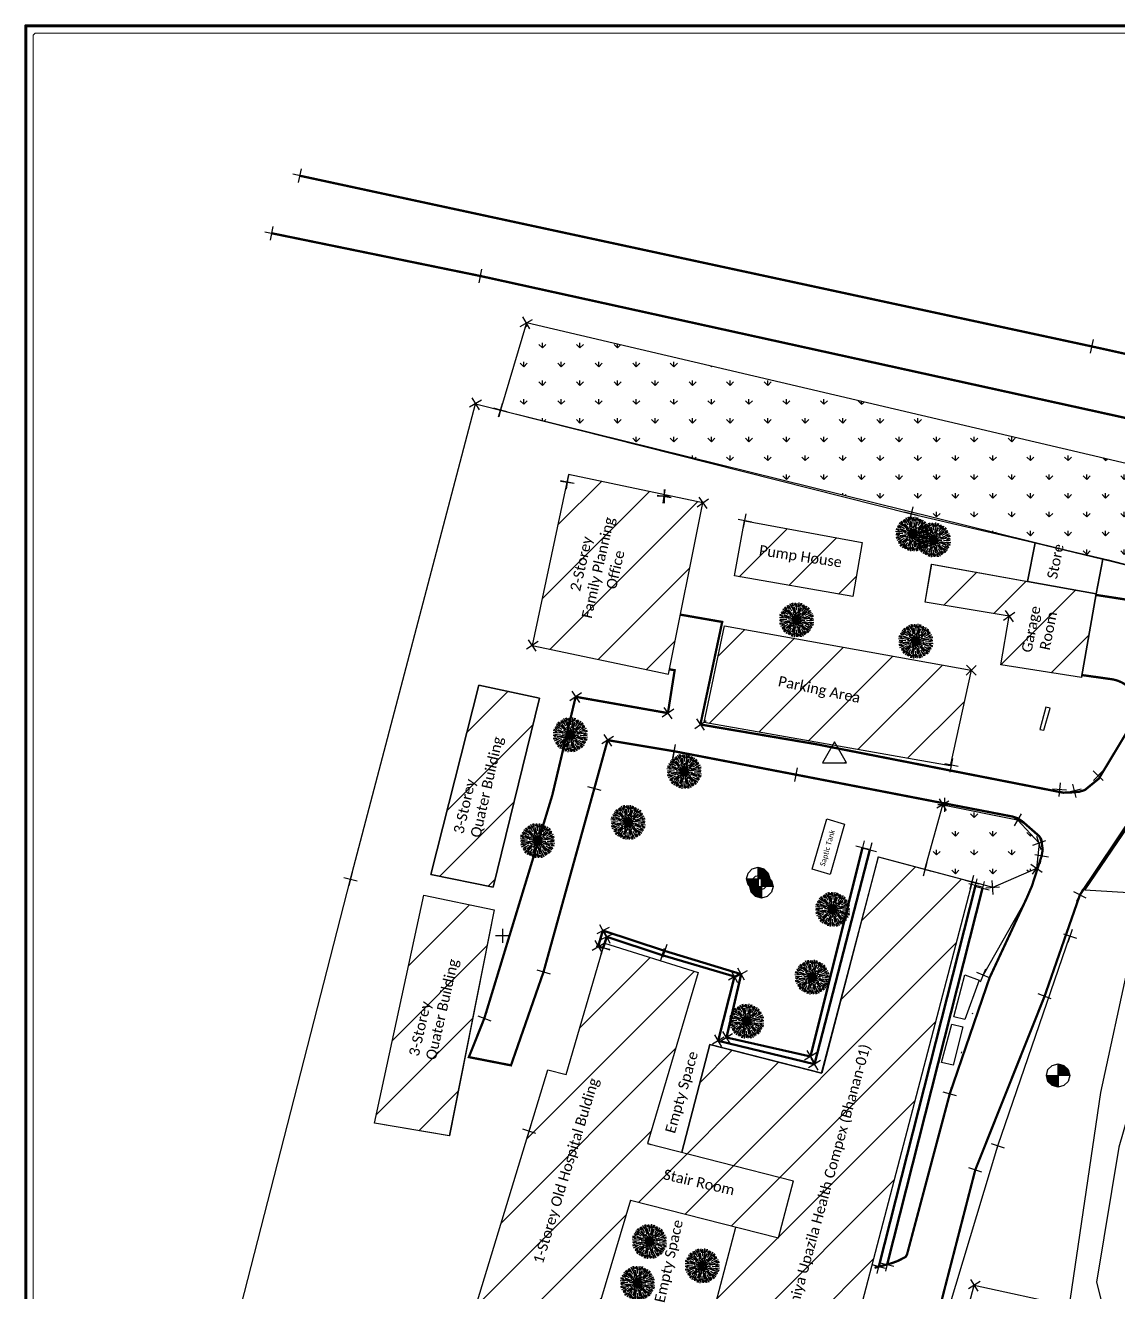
# Model space of a CAD drawing. Header units: metres. Extents: x 347471 to 695982, y 2547992 to 5097170.
# Drawn here: x 347829.1 to 347913.3, y 2548553 to 2548650.6 of the extents above; entities that cross this region are included whole.
import ezdxf

# ---------------------------------------------------------------- set-up
doc = ezdxf.new("R2010")
doc.units = ezdxf.units.M
doc.header["$PDMODE"] = 1
doc.header["$PDSIZE"] = -1
doc.linetypes.add('SFTR_dash-dot-dot', pattern=[21, 12, -3, 0, -3, 0, -3])
doc.linetypes.add('SFTR_thick (heavy)', pattern=[0])
for name, color, linetype in [('Bituminous Road', 16, 'SFTR_dash-dot-dot'), ('Boundary Wall', 30, 'SFTR_thick (heavy)'), ('Building', 1, 'Continuous'), ('Drain1', 5, 'Continuous'), ('Earthen Road1', 3, 'Continuous'), ('Electric Pole', 1, 'Continuous'), ('FENCE', 16, 'Continuous'), ('FPO', 16, 'Continuous'), ('FPO_BLDG', 16, 'Continuous'), ('GARAGE1', 7, 'Continuous'), ('GARDE5', 7, 'Continuous'), ('GARDE6', 7, 'Continuous'), ('GARDE7', 7, 'Continuous'), ('GARDE8', 7, 'Continuous'), ('GARDE9', 7, 'Continuous'), ('GARDEN3', 96, 'Continuous'), ('GARDEN4', 96, 'Continuous'), ('Gate', 1, 'Continuous'), ('GRAGE', 16, 'Continuous'), ('KITCHEN', 16, 'Continuous'), ('NAME_PLATE', 7, 'Continuous'), ('PARKING', 176, 'Continuous'), ('PHOUSE', 176, 'Continuous'), ('POND', 176, 'Continuous'), ('pucca building', 140, 'Continuous'), ('QBLDG', 7, 'Continuous'), ('QBLDG2', 7, 'Continuous'), ('Semi Pacca', 7, 'Continuous'), ('Station Point', 1, 'Continuous'), ('Temporary BM', 30, 'Continuous'), ('Toe-Bottom line', 30, 'Continuous'), ('Tree', 96, 'Continuous'), ('V-NODE-TREE', 62, 'Continuous')]:
    doc.layers.add(name, color=color, linetype=linetype)
doc.layers.add('Frame', color=7, linetype='Continuous', lineweight=30, true_color=0xff6d34)
for name, color, linetype, lineweight in [('Paved Road', 201, 'Continuous', 18), ('Property Line', 1, 'Continuous', 30), ('Proposed Land', 5, 'Continuous', 25)]:
    doc.layers.add(name, color=color, linetype=linetype, lineweight=lineweight)

# ---------------------------------------------------------------- blocks, each defined once
blk = doc.blocks.new('Cross')
at = {"color": 0, "linetype": 'Continuous', "flags": 128}
for points in [[(0.54, 0), (-0.533, 0)], [(0, 0.534), (0, -0.534)]]:
    blk.add_lwpolyline(points, dxfattribs=at)
blk = doc.blocks.new('Triangle_Large')
at = {"color": 0, "linetype": 'Continuous', "flags": 128}
blk.add_lwpolyline([(0, 1.08), (-0.92907, -0.54), (0.92907, -0.54)], close=True, dxfattribs=at)
blk = doc.blocks.new('Tree 6')
at = {"color": 0, "linetype": 'ByBlock', "lineweight": -2}
for p, q in [((-0.0619, 0.0703), (-0.0826, 0.0926)), ((-0.0581, 0.0804), (-0.0714, 0.1013)), ((-0.0535, 0.0869), (-0.066, 0.1055)), ((-0.0434, 0.0904), (-0.0528, 0.104)), ((-0.0341, 0.087), (-0.0476, 0.1123)), ((-0.0211, 0.0671), (-0.0367, 0.1137)), ((-0.0185, 0.0919), (-0.0252, 0.1215)), ((-0.007, 0.051), (-0.0164, 0.1089)), ((-0.0101, 0.0987), (-0.0112, 0.1234)), ((-0.0029, 0.1021), (-0.0044, 0.1244)), ((-0.0015, 0.05), (-0.0029, 0.0962)), ((0.0023, 0.0439), (0.0049, 0.0943)), ((0.0076, 0.1), (0.0063, 0.1165)), ((0.014, 0.0924), (0.0149, 0.121)), ((0.0153, 0.0686), (0.0251, 0.1168)), ((0.0194, 0.0477), (0.0402, 0.1025)), ((0.0299, 0.0888), (0.0389, 0.1178)), ((0.0405, 0.0905), (0.052, 0.1125)), ((0.0485, 0.0898), (0.0584, 0.1099)), ((0.0566, 0.0828), (0.0637, 0.0977)), ((0.0583, 0.073), (0.0734, 0.0974)), ((-0.0924, 0.014), (-0.121, 0.0149)), ((-0.0888, 0.0299), (-0.1178, 0.0389)), ((-0.0686, 0.0153), (-0.1168, 0.0251)), ((-0.1, 0.0076), (-0.1165, 0.0063)), ((-0.0905, 0.0405), (-0.1125, 0.052)), ((-0.0898, 0.0485), (-0.1099, 0.0584)), ((-0.0477, 0.0194), (-0.1025, 0.0402)), ((-0.0828, 0.0566), (-0.0977, 0.0637)), ((-0.073, 0.0583), (-0.0974, 0.0734)), ((-0.0439, 0.0023), (-0.0943, 0.0049)), ((-0.0518, 0.0476), (-0.0886, 0.0801)), ((-0.0441, 0.0237), (-0.0848, 0.0456)), ((-0.0369, 0.0239), (-0.0792, 0.0513)), ((-0.0316, 0.0407), (-0.0686, 0.0861)), ((-0.0193, 0.0055), (-0.0566, 0.0154)), ((-0.0263, 0.0426), (-0.0506, 0.0819)), ((-0.02, 0.0391), (-0.0429, 0.0841)), ((0, 0), (-0.0423, -0.0013)), ((-0.014, 0.0144), (-0.0413, 0.0417)), ((0, 0), (-0.0372, 0.02)), ((0, 0), (-0.036, -0.0222)), ((0, 0), (-0.0338, 0.0017)), ((0, 0), (-0.0302, -0.0154)), ((0, 0), (-0.0284, 0.0184)), ((0, 0), (-0.0222, 0.036)), ((0, 0), (-0.02, -0.0372)), ((0, 0), (-0.0184, -0.0284)), ((0, 0), (-0.0154, 0.0302)), ((-0.0049, 0.0195), (-0.0149, 0.0567)), ((0, 0), (-0.0017, -0.0338)), ((0, 0), (-0.0013, 0.0423)), ((0, 0), (0.02, 0.0372)), ((0, 0), (0.0017, 0.0338)), ((0, 0), (0.0184, 0.0284)), ((0, 0), (0.036, 0.0222)), ((0, 0), (0.0302, 0.0154)), ((0, 0), (0.0423, 0.0013)), ((0, 0), (0.0154, -0.0302)), ((0, 0), (0.0013, -0.0423)), ((0, 0), (0.0338, -0.0017)), ((0, 0), (0.0372, -0.02)), ((0, 0), (0.0284, -0.0184)), ((0, 0), (0.0222, -0.036)), ((0.0055, 0.0193), (0.0154, 0.0566)), ((0.0144, 0.014), (0.0417, 0.0413)), ((0.0195, 0.0049), (0.0567, 0.0149)), ((0.0237, 0.0441), (0.0456, 0.0848)), ((0.0239, 0.0369), (0.0513, 0.0792)), ((0.0391, 0.02), (0.0841, 0.0429)), ((0.0407, 0.0316), (0.0861, 0.0686)), ((0.0426, 0.0263), (0.0819, 0.0506)), ((0.0476, 0.0518), (0.0801, 0.0886)), ((0.05, 0.0015), (0.0962, 0.0029)), ((0.051, 0.007), (0.1089, 0.0164)), ((0.0671, 0.0211), (0.1137, 0.0367)), ((0.0703, 0.0619), (0.0926, 0.0826)), ((0.0804, 0.0581), (0.1013, 0.0714)), ((0.0869, 0.0535), (0.1055, 0.066)), ((0.087, 0.0341), (0.1123, 0.0476)), ((0.0904, 0.0434), (0.104, 0.0528)), ((0.0919, 0.0185), (0.1215, 0.0252)), ((0.0987, 0.0101), (0.1234, 0.0112)), ((0.1021, 0.0029), (0.1244, 0.0044)), ((-0.1021, -0.0029), (-0.1244, -0.0044)), ((-0.0987, -0.0101), (-0.1234, -0.0112)), ((-0.0919, -0.0185), (-0.1215, -0.0252)), ((-0.0671, -0.0211), (-0.1137, -0.0367)), ((-0.087, -0.0341), (-0.1123, -0.0476)), ((-0.051, -0.007), (-0.1089, -0.0164)), ((-0.0869, -0.0535), (-0.1055, -0.066)), ((-0.0904, -0.0434), (-0.104, -0.0528)), ((-0.0804, -0.0581), (-0.1013, -0.0714)), ((-0.05, -0.0015), (-0.0962, -0.0029)), ((-0.0703, -0.0619), (-0.0926, -0.0826)), ((-0.0407, -0.0316), (-0.0861, -0.0686)), ((-0.0391, -0.02), (-0.0841, -0.0429)), ((-0.0426, -0.0263), (-0.0819, -0.0506)), ((-0.0476, -0.0518), (-0.0801, -0.0886)), ((-0.0583, -0.073), (-0.0734, -0.0974)), ((-0.0566, -0.0828), (-0.0637, -0.0977)), ((-0.0485, -0.0898), (-0.0584, -0.1099)), ((-0.0195, -0.0049), (-0.0567, -0.0149)), ((-0.0239, -0.0369), (-0.0513, -0.0792)), ((-0.0237, -0.0441), (-0.0456, -0.0848)), ((-0.0144, -0.014), (-0.0417, -0.0413)), ((-0.0194, -0.0477), (-0.0402, -0.1025)), ((-0.0299, -0.0888), (-0.0389, -0.1178)), ((-0.0153, -0.0686), (-0.0251, -0.1168)), ((-0.0055, -0.0193), (-0.0154, -0.0566)), ((-0.0023, -0.0439), (-0.0049, -0.0943)), ((0.0015, -0.05), (0.0029, -0.0962)), ((0.0049, -0.0195), (0.0149, -0.0567)), ((0.007, -0.051), (0.0164, -0.1089)), ((0.014, -0.0144), (0.0413, -0.0417)), ((0.0193, -0.0055), (0.0566, -0.0154)), ((0.02, -0.0391), (0.0429, -0.0841)), ((0.0211, -0.0671), (0.0367, -0.1137)), ((0.0263, -0.0426), (0.0506, -0.0819)), ((0.0316, -0.0407), (0.0686, -0.0861)), ((0.0341, -0.087), (0.0476, -0.1123)), ((0.0369, -0.0239), (0.0792, -0.0513)), ((0.0439, -0.0023), (0.0943, -0.0049)), ((0.0441, -0.0237), (0.0848, -0.0456)), ((0.0477, -0.0194), (0.1025, -0.0402)), ((0.0518, -0.0476), (0.0886, -0.0801)), ((0.0535, -0.0869), (0.066, -0.1055)), ((0.0581, -0.0804), (0.0714, -0.1013)), ((0.0619, -0.0703), (0.0826, -0.0926)), ((0.0686, -0.0153), (0.1168, -0.0251)), ((0.073, -0.0583), (0.0974, -0.0734)), ((0.0828, -0.0566), (0.0977, -0.0637)), ((0.0888, -0.0299), (0.1178, -0.0389)), ((0.0898, -0.0485), (0.1099, -0.0584)), ((0.0905, -0.0405), (0.1125, -0.052)), ((0.0924, -0.014), (0.121, -0.0149)), ((0.1, -0.0076), (0.1165, -0.0063)), ((-0.0405, -0.0905), (-0.052, -0.1125)), ((-0.014, -0.0924), (-0.0149, -0.121)), ((-0.0076, -0.1), (-0.0063, -0.1165)), ((0.0029, -0.1021), (0.0044, -0.1244)), ((0.0101, -0.0987), (0.0112, -0.1234)), ((0.0185, -0.0919), (0.0252, -0.1215)), ((0.0434, -0.0904), (0.0528, -0.104))]:
    blk.add_line(p, q, dxfattribs=at)
blk = doc.blocks.new('Benchmark')
at = {"linetype": 'Continuous'}
for points in [[(0, 0), (0, 1.8), (0.9, 1.55), (1.55, 0.9), (1.8, 0)], [(0, 0), (0, -1.8), (-0.9, -1.55), (-1.55, -0.9), (-1.8, 0)]]:
    blk.add_hatch(color=0, dxfattribs=at).paths.add_polyline_path(points)
at = {"color": 0, "linetype": 'Continuous', "flags": 128}
for points in [[(-1.8, 0), (-1.55, 0.9), (-0.9, 1.55), (0, 1.8), (0.9, 1.55), (1.55, 0.9), (1.8, 0), (1.55, -0.9), (0.9, -1.55), (0, -1.8), (-0.9, -1.55), (-1.55, -0.9)], [(0, 0), (0, -1.8), (-0.9, -1.55), (-1.55, -0.9), (-1.8, 0)], [(0, 0), (0, 1.8), (0.9, 1.55), (1.55, 0.9), (1.8, 0)]]:
    blk.add_lwpolyline(points, close=True, dxfattribs=at)

msp = doc.modelspace()

# ---------------------------------------------------------------- hatches: boundary and pattern name
at = {"layer": 'Gate', "true_color": 0x7aafdf}
h = msp.add_hatch(dxfattribs=at)
h.set_pattern_fill('ANSI31', color=143)
h.paths.add_polyline_path([(347881.282, 2548613.785), (347881.282, 2548613.785), (347878.885, 2548614.294), (347878.308, 2548614.294), (347878.308, 2548614.416), (347870.976, 2548615.973), (347870.849, 2548615.381), (347870.815, 2548615.386), (347868.146, 2548602.81), (347878.63, 2548600.594)])
h.paths.add_polyline_path([(347866.83, 2548589.54), (347868.977, 2548598.956), (347872.747, 2548598.096), (347870.599, 2548588.68)], flags=9)
h = msp.add_hatch(dxfattribs=at)
h.set_pattern_fill('ANSI31', color=143)
h.paths.add_polyline_path([(347893.563, 2548610.732), (347884.497, 2548612.413), (347883.709, 2548608.165), (347892.829, 2548606.568)])
h.paths.add_polyline_path([(347868.92, 2548613.27), (347876.738, 2548612.099), (347876.521, 2548610.649), (347868.703, 2548611.82)], flags=24)
h = msp.add_hatch(dxfattribs=at)
h.set_pattern_fill('ANSI31', color=143)
h.paths.add_polyline_path([(347911.574, 2548606.788), (347910.487, 2548600.53), (347911.559, 2548600.382), (347911.997, 2548600.346), (347912.671, 2548600.225), (347914.04, 2548599.636, -0.347352), (347914.474, 2548597.018), (347911.79, 2548592.562), (347910.714, 2548591.683), (347910.29, 2548591.552), (347909.849, 2548591.507), (347909.06, 2548591.473), (347891.716, 2548594.874), (347892.353, 2548593.763), (347890.495, 2548593.763), (347891.424, 2548595.383), (347891.716, 2548594.874), (347909.06, 2548591.473), (347909.849, 2548591.507), (347910.29, 2548591.552), (347910.714, 2548591.683), (347911.79, 2548592.562), (347914.474, 2548597.018, 0.347352), (347914.04, 2548599.636), (347912.671, 2548600.225), (347911.997, 2548600.346), (347911.559, 2548600.382), (347910.487, 2548600.53), (347910.455, 2548600.343), (347904.233, 2548601.322), (347904.878, 2548605.063), (347898.412, 2548606.146), (347898.908, 2548609.069), (347898.911, 2548609.071)])
h.paths.add_polyline_path([(347901.989, 2548584.379), (347902.766, 2548588.247), (347905.269, 2548587.744), (347904.491, 2548583.876)], flags=9)
h = msp.add_hatch(dxfattribs=at)
h.set_pattern_fill('ANSI31', color=143)
h.paths.add_polyline_path([(347901.959, 2548600.902), (347882.95, 2548604.313), (347881.39, 2548596.871), (347891.283, 2548595.136), (347891.424, 2548595.383), (347891.597, 2548595.081), (347900.333, 2548593.55)])
h.paths.add_polyline_path([(347870.61, 2548604.169), (347878.458, 2548602.52), (347878.156, 2548601.085), (347870.308, 2548602.734)], flags=24)
h = msp.add_hatch(dxfattribs=at)
h.set_pattern_fill('ANSI31', color=143)
h.paths.add_polyline_path([(347868.713, 2548598.748), (347864.029, 2548599.741), (347860.329, 2548585.18), (347865.136, 2548584.204)])
h.paths.add_polyline_path([(347861.816, 2548588.277), (347863.922, 2548597.507), (347866.651, 2548596.884), (347864.546, 2548587.655)], flags=24)
h = msp.add_hatch(dxfattribs=at)
h.set_pattern_fill('ANSI31', color=143)
h.paths.add_polyline_path([(347894.797, 2548586.529), (347902.021, 2548584.598), (347893.61, 2548552.475), (347894.026, 2548552.198), (347894.222, 2548552.492), (347894.129, 2548552.129), (347893.61, 2548552.475), (347889.391, 2548536.359), (347889.387, 2548536.36), (347889.345, 2548536.202), (347882.686, 2548537.689), (347882.216, 2548537.799), (347882.14, 2548537.492), (347881.907, 2548537.878), (347883.254, 2548543.158), (347879.967, 2548544.014), (347880.986, 2548547.356), (347880.496, 2548548.246), (347873.178, 2548550.115), (347872.771, 2548550.219), (347868.603, 2548536.211), (347879.373, 2548533.225), (347878.233, 2548528.902), (347848.251, 2548537.513), (347851.8, 2548549.601), (347862.19, 2548546.655), (347862.358, 2548547.204), (347869.342, 2548570.14), (347870.754, 2548569.785), (347873.72, 2548579.884), (347880.928, 2548577.636), (347877.008, 2548564.46), (347879.656, 2548563.783), (347881.811, 2548572.09), (347890.431, 2548569.88), (347894.806, 2548586.527), (347894.799, 2548586.537)])
h.paths.add_polyline_path([(347875.712, 2548560.105), (347883.817, 2548558.033), (347881.771, 2548550.217), (347873.407, 2548552.356)], flags=16)
h.paths.add_polyline_path([(347881.264, 2548548.282), (347880.169, 2548544.099), (347883.476, 2548543.29), (347883.48, 2548543.307), (347883.482, 2548543.308), (347883.477, 2548543.29), (347880.169, 2548544.099), (347881.206, 2548548.06), (347881.05, 2548548.337)], flags=16)
h.paths.add_polyline_path([(347864.278, 2548543.22), (347869.719, 2548561.096), (347871.122, 2548560.669), (347865.681, 2548542.793)], flags=24)
h.paths.add_polyline_path([(347874.554, 2548551.641), (347878.914, 2548550.63), (347878.643, 2548549.461), (347874.283, 2548550.473)], flags=24)
h.paths.add_polyline_path([(347878.218, 2548562.74), (347885.065, 2548561.151), (347884.794, 2548559.982), (347877.947, 2548561.571)], flags=24)
h.paths.add_polyline_path([(347877.297, 2548552.178), (347879.123, 2548560.182), (347880.553, 2548559.856), (347878.727, 2548551.852)], flags=8)
h.paths.add_polyline_path([(347854.051, 2548521.726), (347857.439, 2548533.456), (347862.838, 2548531.897), (347859.449, 2548520.167)], flags=25)
h.paths.add_polyline_path([(347885.271, 2548543.477), (347895.275, 2548579.583), (347896.836, 2548579.151), (347886.832, 2548543.044)], flags=24)
h = msp.add_hatch(dxfattribs=at)
h.set_pattern_fill('ANSI31', color=143)
h.paths.add_polyline_path([(347865.209, 2548582.444), (347859.791, 2548583.577), (347855.987, 2548566.037), (347855.986, 2548566.034), (347861.755, 2548565.044)])
h.paths.add_polyline_path([(347858.378, 2548571.154), (347860.484, 2548580.384), (347863.213, 2548579.761), (347861.108, 2548570.531)], flags=24)
at = {"layer": 'Paved Road', "lineweight": 25, "true_color": 0x136734}
h = msp.add_hatch(dxfattribs=at)
h.set_pattern_fill('GRASS', color=116, scale=0.0805)
h.paths.add_polyline_path([(347867.691, 2548627.653), (347865.695, 2548620.938), (347866.219, 2548620.809), (347909.729, 2548610.05), (347912.5, 2548609.4), (347916.04, 2548608.489), (347916.04, 2548608.489), (347917.704, 2548615.914), (347917.695, 2548615.914), (347917.705, 2548615.92)])
h = msp.add_hatch(dxfattribs=at)
h.set_pattern_fill('GRASS', color=116, scale=0.0805)
h.paths.add_polyline_path([(347905.532, 2548589.377), (347899.759, 2548590.551), (347898.384, 2548585.57), (347902.021, 2548584.598), (347903.612, 2548584.177), (347906.987, 2548585.637), (347907.183, 2548587.588)])

# ---------------------------------------------------------------- linework, layer by layer
for points in [[(348066.686, 2548650.558), (348066.686, 2548483.223), (347829.095, 2548483.223), (347829.095, 2548650.558)], [(348066.655, 2548650.527), (348066.655, 2548483.254), (347829.126, 2548483.254), (347829.126, 2548650.527)]]:
    msp.add_lwpolyline(points, close=True)
for points in [[(347884.522, 2548612.409), (347893.563, 2548610.732), (347892.829, 2548606.568), (347883.709, 2548608.165), (347884.497, 2548612.413)], [(347890.831, 2548589.458), (347892.184, 2548589.057), (347891.095, 2548585.183), (347889.709, 2548585.584), (347890.831, 2548589.458)], [(347887.139, 2548570.725), (347887.139, 2548570.724)], [(347887.14, 2548570.725), (347887.14, 2548570.724)], [(347877.085, 2548564.44), (347877.083, 2548564.437)], [(347877.264, 2548564.395), (347877.097, 2548564.433), (347877.098, 2548564.437)], [(347879.672, 2548563.834), (347879.67, 2548563.834)], [(347875.815, 2548560.081), (347875.815, 2548560.081)]]:
    msp.add_lwpolyline(points)
at = {"color": 16}
msp.add_lwpolyline([(347910.455, 2548600.343), (347911.574, 2548606.788)], dxfattribs=at)
at = {"layer": 'Bituminous Road', "flags": 128}
msp.add_lwpolyline([(347863.257, 2548571.115), (347866.504, 2548570.481), (347869.012, 2548577.675), (347872.918, 2548591.806), (347873.947, 2548595.517), (347879.059, 2548594.668), (347888.453, 2548592.862), (347905.182, 2548589.626), (347905.891, 2548589.266), (347907.175, 2548588.145), (347907.415, 2548587.423), (347907.376, 2548586.6), (347906.631, 2548584.285), (347906.23, 2548583.359), (347902.872, 2548577.419), (347900.304, 2548568.285), (347897.01, 2548555.915), (347896.9, 2548555.727), (347896.7, 2548555.644), (347896.568, 2548555.571), (347896.309, 2548555.425), (347895.84, 2548555.249), (347894.507, 2548554.89)], dxfattribs=at)
at = {"layer": 'Bituminous Road'}
msp.add_point((347894.507, 2548554.89), dxfattribs=at)
at = {"layer": 'Boundary Wall', "color": 30, "lineweight": 30, "true_color": 0xf26722, "flags": 128}
msp.add_lwpolyline([(347898.672, 2548546.566), (347903.998, 2548564.287), (347909.562, 2548580.438)], dxfattribs=at)
at = {"layer": 'Building', "linetype": 'ByBlock', "flags": 128}
for points in [[(347879.656, 2548563.783), (347881.811, 2548572.09), (347890.431, 2548569.88), (347894.806, 2548586.527), (347902.021, 2548584.598), (347889.387, 2548536.36)], [(347877.094, 2548564.434), (347877.272, 2548564.393)], [(347883.948, 2548558.149), (347883.949, 2548558.15)]]:
    msp.add_lwpolyline(points, dxfattribs=at)
at = {"layer": 'Building', "flags": 128}
msp.add_lwpolyline([(347875.699, 2548560.109), (347875.699, 2548560.109)], dxfattribs=at)
at = {"layer": 'Building'}
for p in [(347890.431, 2548569.88), (347887.952, 2548561.894)]:
    msp.add_point(p, dxfattribs=at)
at = {"layer": 'Electric Pole'}
for p in [(347885.543, 2548584.838), (347885.792, 2548584.26), (347908.644, 2548569.699)]:
    msp.add_point(p, dxfattribs=at)
at = {"layer": 'FENCE', "flags": 128}
msp.add_lwpolyline([(347907.911, 2548544.696), (347900.331, 2548546.518), (347902.191, 2548553.542), (347909.512, 2548551.975)], close=True, dxfattribs=at)
at = {"layer": 'FPO'}
msp.add_point((347878.308, 2548614.294), dxfattribs=at)
at = {"layer": 'Frame', "color": 7, "linetype": 'Continuous', "lineweight": 60}
msp.add_lwpolyline([(348066.655, 2548650.527), (348066.655, 2548483.254), (347829.126, 2548483.254), (347829.126, 2548650.527)], close=True, dxfattribs=at)
at = {"layer": 'Frame', "color": 7, "lineweight": 15}
msp.add_lwpolyline([(348028.692, 2548484.097, -0.414214), (348028.411, 2548483.816), (347829.97, 2548483.816, -0.414214), (347829.689, 2548484.097), (347829.689, 2548649.684, -0.414214), (347829.97, 2548649.965), (348028.411, 2548649.965, -0.414214), (348028.692, 2548649.684), (348028.692, 2548484.097)], format="xyb", dxfattribs=at)
at = {"layer": 'GARAGE1', "color": 16, "flags": 128}
msp.add_lwpolyline([(347910.455, 2548600.343), (347904.233, 2548601.322)], dxfattribs=at)
at = {"layer": 'GARAGE1'}
msp.add_point((347904.11, 2548601.311), dxfattribs=at)
at = {"layer": 'GARDE5'}
msp.add_point((347904.627, 2548580.784), dxfattribs=at)
at = {"layer": 'GARDE6'}
for p in [(347904.343, 2548580.382), (347901.546, 2548577.905), (347902.81, 2548577.492)]:
    msp.add_point(p, dxfattribs=at)
at = {"layer": 'GARDE7', "flags": 128}
msp.add_lwpolyline([(347901.468, 2548577.457), (347902.571, 2548577.041), (347901.475, 2548574.01), (347900.627, 2548574.208)], close=True, dxfattribs=at)
at = {"layer": 'GARDE8', "flags": 128}
msp.add_lwpolyline([(347900.467, 2548573.646), (347901.319, 2548573.456), (347900.57, 2548570.498), (347899.664, 2548570.693)], close=True, dxfattribs=at)
at = {"layer": 'GARDE9', "flags": 128}
msp.add_lwpolyline([(347917.389, 2548590.886), (347922.369, 2548597.927), (347922.835, 2548598.262), (347923.278, 2548598.626), (347924.246, 2548599.648), (347923.47, 2548599.818), (347922.766, 2548599.9), (347922.213, 2548599.689), (347921.821, 2548599.522), (347921.19, 2548599.206), (347920.237, 2548597.978), (347910.712, 2548584), (347914.922, 2548583.725), (347914.982, 2548584.97), (347915.358, 2548586.372), (347916.051, 2548588.225)], close=True, dxfattribs=at)
at = {"layer": 'GARDE9'}
msp.add_point((347910.712, 2548584), dxfattribs=at)
at = {"layer": 'GRAGE', "color": 16, "flags": 128}
msp.add_lwpolyline([(347904.233, 2548601.322), (347904.881, 2548605.063), (347898.412, 2548606.146), (347898.908, 2548609.069), (347911.575, 2548606.792)], dxfattribs=at)
at = {"layer": 'NAME_PLATE', "flags": 128}
msp.add_lwpolyline([(347908.028, 2548597.988), (347907.701, 2548598.052), (347907.239, 2548596.351), (347907.553, 2548596.295)], close=True, dxfattribs=at)
at = {"layer": 'NAME_PLATE'}
msp.add_point((347907.239, 2548596.351), dxfattribs=at)
at = {"layer": 'PARKING', "color": 176, "flags": 128}
msp.add_lwpolyline([(347900.337, 2548593.549), (347881.389, 2548596.868), (347882.95, 2548604.313), (347901.962, 2548600.905)], dxfattribs=at)
at = {"layer": 'Paved Road', "color": 1, "linetype": 'Continuous', "ltscale": 20, "const_width": 0.178}
for points in [[(347850.224, 2548638.982), (347911.235, 2548625.838), (347928.842, 2548621.94), (347934.738, 2548630.192), (347936.281, 2548633.289)], [(347871.488, 2548598.857), (347878.593, 2548597.602), (347879.112, 2548600.905), (347878.705, 2548600.969)], [(347955.578, 2548537.426), (347960.435, 2548553.758), (347965.612, 2548578.895), (347964.023, 2548583.857), (347962.09, 2548586.118), (347960.239, 2548587.305), (347947.154, 2548591.936), (347932.615, 2548596.583), (347924.738, 2548599.564), (347924.292, 2548599.78), (347922.696, 2548600.059), (347921.253, 2548599.493), (347916.418, 2548592.681), (347910.326, 2548583.602), (347907.605, 2548575.8), (347902.269, 2548562.431), (347898.513, 2548547.869)], [(347871.485, 2548598.855), (347869.683, 2548591.266), (347864.453, 2548574.107), (347863.26, 2548571.114), (347866.504, 2548570.481), (347869.013, 2548577.679), (347872.924, 2548591.804), (347873.95, 2548595.519), (347879.059, 2548594.668), (347888.457, 2548592.861), (347905.182, 2548589.626), (347905.539, 2548589.503), (347905.894, 2548589.264), (347907.177, 2548588.142), (347907.352, 2548587.879), (347907.415, 2548587.419), (347907.462, 2548587.077), (347907.376, 2548586.6), (347906.631, 2548584.285), (347906.23, 2548583.359), (347903.365, 2548577.214), (347900.303, 2548568.281), (347897.01, 2548555.915), (347896.9, 2548555.727), (347896.309, 2548555.425), (347895.84, 2548555.249), (347894.511, 2548554.89)]]:
    msp.add_lwpolyline(points, dxfattribs=at)
for points in [[(347911.575, 2548606.7), (347916.742, 2548605.902, 0.170829), (347918.223, 2548606.123, 0.212381), (347919.454, 2548607.659), (347921.47, 2548615.064), (347921.371, 2548615.778), (347921.136, 2548616.379), (347920.741, 2548617.224), (347920.286, 2548618.318), (347920.164, 2548618.618), (347919.833, 2548619.011), (347919.833, 2548619.011), (347864.16, 2548631.255), (347848.079, 2548634.549)], [(347910.487, 2548600.53), (347911.559, 2548600.382), (347912.671, 2548600.225, -0.150798), (347914.04, 2548599.636, -0.347352), (347914.474, 2548597.018), (347911.79, 2548592.562), (347910.714, 2548591.683), (347910.29, 2548591.552), (347909.849, 2548591.507), (347909.06, 2548591.473), (347889.963, 2548595.218), (347881.096, 2548596.725), (347882.773, 2548604.621), (347879.552, 2548605.184)]]:
    msp.add_lwpolyline(points, format="xyb", dxfattribs=at)
at = {"layer": 'Paved Road', "color": 116, "lineweight": 30, "true_color": 0x136734}
msp.add_lwpolyline([(347865.695, 2548620.938), (347916.04, 2548608.489), (347917.705, 2548615.92), (347867.691, 2548627.653)], close=True, dxfattribs=at)
msp.add_lwpolyline([(347898.384, 2548585.57), (347899.759, 2548590.551), (347905.532, 2548589.377), (347907.183, 2548587.588), (347906.987, 2548585.637), (347903.612, 2548584.177), (347902.021, 2548584.598)], dxfattribs=at)
at = {"layer": 'POND', "color": 159, "linetype": 'ByBlock', "lineweight": 30, "true_color": 0x22346e, "flags": 128}
msp.add_lwpolyline([(347915.344, 2548543.725), (347909.834, 2548546.783), (347909.465, 2548551.654), (347911.941, 2548568.397), (347914.123, 2548578.455), (347915.063, 2548581.211), (347921.445, 2548590.96), (347925.193, 2548592.772), (347929.193, 2548593.093), (347947.887, 2548589.081), (347959.336, 2548584.365), (347960.912, 2548581.537), (347962.08, 2548579.182), (347958.102, 2548561.276), (347952.747, 2548543.609), (347948.909, 2548538.807), (347946.82, 2548538.198), (347936.848, 2548538.752)], close=True, dxfattribs=at)
at = {"layer": 'Property Line', "color": 6, "linetype": 'Continuous', "flags": 128}
msp.add_lwpolyline([(347925.81, 2548614.109), (347926.705, 2548613.879), (347953.483, 2548606.601), (347953.788, 2548606.5), (347974.236, 2548602.528), (347983.272, 2548600.636), (347988.379, 2548599.63), (347990.418, 2548599.414), (348004.406, 2548596.826), (347990.88, 2548564.342), (347982.844, 2548544.351), (347972.325, 2548514.411), (347966.286, 2548500.135), (347933.78, 2548509.693), (347920.987, 2548513.087), (347920.582, 2548513.118), (347841.633, 2548536.072), (347854.141, 2548584.809), (347863.771, 2548621.424), (347897.324, 2548612.957), (347912.5, 2548609.4), (347917.139, 2548608.206), (347918.907, 2548615.978), (347921.435, 2548615.317)], dxfattribs=at)
at = {"layer": 'Proposed Land', "color": 8, "linetype": 'Continuous', "lineweight": 50, "ltscale": 0.1, "flags": 128}
for points in [[(347873.603, 2548579.536), (347873.223, 2548579.625), (347873.579, 2548580.852), (347878.338, 2548579.288), (347884.233, 2548577.502), (347883.11, 2548572.629), (347889.568, 2548571.163), (347893.585, 2548587.247)], [(347873.603, 2548579.536), (347873.884, 2548580.372), (347878.143, 2548578.976), (347883.717, 2548577.312), (347882.474, 2548572.38), (347889.878, 2548570.57), (347894.153, 2548587.078)], [(347902.277, 2548584.336), (347894.84, 2548554.98)], [(347895.472, 2548555.15), (347902.828, 2548584.115)]]:
    msp.add_lwpolyline(points, dxfattribs=at)
at = {"layer": 'pucca building', "lineweight": 30}
for points in [[(347881.282, 2548613.785), (347870.941, 2548615.98), (347868.145, 2548602.808)], [(347868.143, 2548602.811), (347878.63, 2548600.594), (347881.281, 2548613.782)], [(347906.893, 2548610.714), (347906.292, 2548607.742), (347911.569, 2548606.793), (347912.091, 2548609.464), (347906.893, 2548610.714)], [(347898.911, 2548609.071), (347911.574, 2548606.788), (347910.455, 2548600.343), (347904.233, 2548601.322), (347904.879, 2548605.066), (347898.412, 2548606.146), (347898.911, 2548609.071)], [(347882.95, 2548604.313), (347901.959, 2548600.902), (347900.333, 2548593.55), (347881.387, 2548596.871), (347882.95, 2548604.313)], [(347864.029, 2548599.741), (347868.713, 2548598.748), (347865.139, 2548584.203), (347860.328, 2548585.177), (347864.029, 2548599.741)], [(347894.799, 2548586.537), (347890.438, 2548569.878), (347881.811, 2548572.09), (347879.656, 2548563.783)], [(347894.797, 2548586.529), (347902.017, 2548584.599)], [(347902.021, 2548584.598), (347889.391, 2548536.359), (347882.17, 2548538.303)], [(347855.987, 2548566.037), (347859.791, 2548583.58), (347865.213, 2548582.444), (347861.759, 2548565.043), (347855.986, 2548566.034)], [(347862.203, 2548546.695), (347869.342, 2548570.14), (347870.754, 2548569.785), (347873.72, 2548579.884), (347880.928, 2548577.636), (347877.008, 2548564.46), (347888.27, 2548561.58)], [(347875.699, 2548560.109), (347887.115, 2548557.189), (347888.265, 2548561.581)], [(347875.712, 2548560.105), (347873.407, 2548552.356), (347881.771, 2548550.217), (347883.817, 2548558.033)]]:
    msp.add_lwpolyline(points, dxfattribs=at)
at = {"layer": 'QBLDG', "linetype": 'ByBlock', "flags": 128}
for points in [[(347865.136, 2548584.204), (347868.713, 2548598.748), (347864.029, 2548599.741), (347860.327, 2548585.18)], [(347855.986, 2548566.034), (347859.788, 2548583.578), (347865.209, 2548582.444), (347861.755, 2548565.043)]]:
    msp.add_lwpolyline(points, close=True, dxfattribs=at)
at = {"layer": 'QBLDG'}
for p in [(347864.029, 2548599.741), (347865.209, 2548582.444)]:
    msp.add_point(p, dxfattribs=at)
at = {"layer": 'QBLDG2'}
for p in [(347865.854, 2548580.452), (347861.755, 2548565.043)]:
    msp.add_point(p, dxfattribs=at)
at = {"layer": 'Semi Pacca', "color": 1, "linetype": 'ByBlock', "flags": 128}
msp.add_lwpolyline([(347912.091, 2548609.464), (347911.569, 2548606.793), (347906.292, 2548607.742), (347906.893, 2548610.714)], close=True, dxfattribs=at)
at = {"layer": 'Semi Pacca'}
for p in [(347875.599, 2548590.018), (347880.572, 2548586.992), (347875.644, 2548586.008), (347879.773, 2548583.099), (347886.18, 2548580.162), (347907.48, 2548562.708)]:
    msp.add_point(p, dxfattribs=at)
at = {"layer": 'Station Point'}
msp.add_point((347891.424, 2548594.303), dxfattribs=at)
at = {"layer": 'Temporary BM'}
msp.add_point((347899.909, 2548590.535), dxfattribs=at)
at = {"layer": 'Toe-Bottom line', "color": 159, "linetype": 'ByBlock', "lineweight": 30, "true_color": 0x22346e, "flags": 128}
msp.add_lwpolyline([(347942.523, 2548539.849), (347948.053, 2548541.199), (347950.44, 2548544.277), (347955.026, 2548556.807), (347960.359, 2548578.003), (347958.35, 2548581.733), (347942.319, 2548587.762), (347929.015, 2548591.222), (347922.659, 2548589.131), (347918.005, 2548580.342), (347913.327, 2548564.172), (347911.606, 2548553.795), (347913.196, 2548547.524), (347915.39, 2548545.858)], close=True, dxfattribs=at)
at = {"layer": 'Tree', "color": 96}
for p in [(347897.459, 2548611.393), (347899.05, 2548610.938), (347888.504, 2548604.778), (347888.525, 2548604.788), (347897.686, 2548603.141), (347871.074, 2548595.933), (347879.85, 2548593.111), (347875.529, 2548589.186), (347868.545, 2548587.782), (347891.288, 2548582.491), (347889.704, 2548577.271), (347884.662, 2548573.877)]:
    msp.add_point(p, dxfattribs=at)

# ---------------------------------------------------------------- block references
at = {"layer": 'Bituminous Road'}
for p, rotation in [((347850.224, 2548638.982), 347.8422140388893), ((347848.079, 2548634.549), 168.4237812164067), ((347864.16, 2548631.255), 168.0101740984815), ((347911.235, 2548625.838), 347.6794479224027), ((347871.485, 2548598.855), 33.85557352345764), ((347878.59, 2548597.6), 34.16064065663208), ((347881.096, 2548596.725), 124.1810696125624), ((347873.947, 2548595.517), 32.53631926205139), ((347879.059, 2548594.668), 349.1176400335694), ((347879.059, 2548594.668), 350.5680273634928), ((347888.453, 2548592.862), 349.084877043121), ((347872.918, 2548591.806), 74.52654525522964), ((347907.376, 2548586.6), 259.7331886812861), ((347910.326, 2548583.602), 243.4559332791974), ((347869.012, 2548577.675), 72.66435296165481), ((347902.872, 2548577.419), 247.4093393818002), ((347907.605, 2548575.8), 249.5074495909903), ((347864.452, 2548574.104), 69.37464011188564), ((347900.304, 2548568.285), 254.6930851911695)]:
    msp.add_blockref('Cross', p, dxfattribs=dict(at, rotation=rotation))
at = {"layer": 'Bituminous Road', "linetype": 'ByBlock', "rotation": 251.8891532647905}
msp.add_blockref('Cross', (347902.269, 2548562.431), dxfattribs=at)
at = {"layer": 'Boundary Wall'}
for p, rotation in [((347863.771, 2548621.424), 30.55111092200361), ((347897.324, 2548612.957), 346.3232336213833), ((347854.141, 2548584.809), 75.43514933300811), ((347909.562, 2548580.438), 70.98966673867339), ((347903.998, 2548564.287), 72.13082710279917)]:
    msp.add_blockref('Cross', p, dxfattribs=dict(at, rotation=rotation))
at = {"layer": 'Drain1'}
for p, rotation in [((347893.585, 2548587.247), 75.97958130771626), ((347894.153, 2548587.078), 75.48115296002317), ((347902.277, 2548584.336), 255.7831731675789), ((347902.828, 2548584.115), 75.75082124193892), ((347873.579, 2548580.852), 27.81349598507789), ((347873.884, 2548580.372), 26.63678921185835), ((347873.223, 2548579.625), 120.3194206610399), ((347873.603, 2548579.536), 71.42124708597916), ((347873.603, 2548579.536), 166.8183225390151), ((347878.143, 2548578.976), 342.6142185642709), ((347878.338, 2548579.288), 342.4771924940876), ((347883.717, 2548577.312), 299.613314852371), ((347884.233, 2548577.502), 300.0866911720731), ((347883.11, 2548572.629), 302.1181143269876), ((347882.474, 2548572.38), 301.0582485700808), ((347889.568, 2548571.163), 31.59516970931471), ((347889.878, 2548570.57), 30.87356309312331), ((347894.84, 2548554.98), 255.7831731675789), ((347895.472, 2548555.15), 75.75082124193892)]:
    msp.add_blockref('Cross', p, dxfattribs=dict(at, rotation=rotation))
at = {"layer": 'Earthen Road1'}
for p, rotation in [((347867.691, 2548627.653), 210.1220485093367), ((347865.695, 2548620.938), 253.4466185792448), ((347865.695, 2548620.938), 346.1103661028367)]:
    msp.add_blockref('Cross', p, dxfattribs=dict(at, rotation=rotation))
at = {"layer": 'Electric Pole', "xscale": 0.5, "yscale": 0.5, "zscale": 0.5}
for p in [(347885.543, 2548584.838), (347885.792, 2548584.26), (347908.644, 2548569.699)]:
    msp.add_blockref('Benchmark', p, dxfattribs=at)
at = {"layer": 'FENCE', "rotation": 31.54376185212063}
msp.add_blockref('Cross', (347902.191, 2548553.542), dxfattribs=at)
at = {"layer": 'FPO'}
msp.add_blockref('Cross', (347878.308, 2548614.294), dxfattribs=at)
at = {"layer": 'FPO_BLDG'}
for p, rotation in [((347870.849, 2548615.381), 257.8516710085785), ((347870.849, 2548615.381), 171.7077807124345), ((347878.308, 2548614.294), 170.9730029676662), ((347881.284, 2548613.782), 125.2319309600707), ((347868.143, 2548602.811), 303.9661485885487)]:
    msp.add_blockref('Cross', p, dxfattribs=dict(at, rotation=rotation))
at = {"layer": 'GARDEN3', "color": 96}
for p, rotation in [((347901.962, 2548600.905), 224.5131641967077), ((347900.439, 2548593.588), 258.242030518412), ((347911.744, 2548592.796), 45.77623386567466), ((347908.759, 2548591.712), 355.4160469117699), ((347909.894, 2548591.621), 13.91855583997661)]:
    msp.add_blockref('Cross', p, dxfattribs=dict(at, rotation=rotation))
at = {"layer": 'GARDEN4', "color": 96}
for p, rotation in [((347899.759, 2548590.551), 31.53828177629693), ((347905.532, 2548589.377), 330.6038953339866), ((347907.183, 2548587.588), 288.4829887151814), ((347898.384, 2548585.57), 74.57151121784788), ((347906.987, 2548585.637), 233.828095276029), ((347902.021, 2548584.598), 165.1784693019758), ((347903.612, 2548584.177), 184.2857103784491)]:
    msp.add_blockref('Cross', p, dxfattribs=dict(at, rotation=rotation))
at = {"layer": 'GRAGE', "color": 16, "rotation": 125.3345048005605}
msp.add_blockref('Cross', (347904.881, 2548605.063), dxfattribs=at)
at = {"layer": 'KITCHEN', "rotation": 253.1369149387748}
msp.add_blockref('Cross', (347867.916, 2548565.399), dxfattribs=at)
at = {"layer": 'PHOUSE', "color": 176, "rotation": 259.117849417667}
msp.add_blockref('Cross', (347884.523, 2548612.412), dxfattribs=at)
at = {"layer": 'QBLDG2'}
msp.add_blockref('Cross', (347865.854, 2548580.452), dxfattribs=at)
at = {"layer": 'Station Point'}
msp.add_blockref('Triangle_Large', (347891.424, 2548594.303), dxfattribs=at)
at = {"layer": 'Temporary BM'}
msp.add_blockref('Cross', (347899.909, 2548590.535), dxfattribs=at)
at = {"layer": 'V-NODE-TREE', "xscale": 10.81002087808364, "yscale": 10.81002087808364, "zscale": 10.81002087808364, "rotation": 10.23163484014041}
for p in [(347897.459, 2548611.393), (347899.05, 2548610.938), (347888.504, 2548604.778), (347897.686, 2548603.141), (347871.074, 2548595.933), (347879.85, 2548593.111), (347875.529, 2548589.186), (347868.545, 2548587.782), (347891.288, 2548582.491), (347889.704, 2548577.271), (347884.662, 2548573.877), (347877.171, 2548556.916), (347881.239, 2548555.04), (347876.255, 2548553.701)]:
    msp.add_blockref('Tree 6', p, dxfattribs=at)

# ---------------------------------------------------------------- texts
at = {"attachment_point": 1}
for s, heights, insert, char_height, rotation in [('\\pxqc;{\\fCalibri|b0|i0|c0|p34;2-Storey \\PFamily Planning\\P Office}', [0], (347867.069, 2548589.691), 0.8, 77.14971), ('\\pxqc;{\\fCalibri|b0|i0|c0|p34;Pump House}', [0], (347869.089, 2548613.043), 0.8, 351.47963), ('\\pxqc;{\\fCalibri|b0|i0|c0|p34;Store}', [0.791], (347904.098, 2548589.757), 0.8, 78.63343), ('\\pxqc;{\\fCalibri|b0|i0|c0|p34;Garage\\P Room}', [0], (347902.224, 2548584.536), 0.8, 78.63343), ('\\pxqc;{\\fCalibri|b0|i0|c0|p34;Parking Area}', [0], (347870.764, 2548603.933), 0.8, 348.13343), ('{\\fCalibri|b0|i0|c0|p34;3-Storey \\PQuater Building }', [0], (347862.056, 2548588.428), 0.8, 77.14971), ('{\\fCalibri|b0|i0|c0|p34;Saptic Tank}', [0], (347890.284, 2548585.89), 0.4, 73.89599), ('{\\fCalibri|b0|i0|c0|p34;3-Storey \\PQuater Building }', [0], (347858.618, 2548571.304), 0.8, 77.14971), ('{\\fCalibri|b0|i0|c0|p34;Empty Space}', [0], (347878.355, 2548565.401), 0.8, 73.89599), ('{\\fCalibri|b0|i0|c0|p34;2-Storied Chhagalniya Upazila Health Compex (Bhanan-01)}', [0], (347885.518, 2548543.616), 0.8, 74.51351), ('\\pxqc;{\\fCalibri|b0|i0|c0|p34;1-Storey Old Hospital Bulding}', [0], (347864.527, 2548543.353), 0.8, 73.06915), ('{\\fCalibri|b0|i0|c0|p34;Stair Room}', [0], (347878.368, 2548562.5), 0.8, 346.94089), ('{\\fCalibri|b0|i0|c0|p34;Empty Space}', [0], (347877.537, 2548552.329), 0.8, 77.14971)]:
    msp.add_mtext_dynamic_manual_height_columns(s, width=40, gutter_width=12.5, heights=heights, dxfattribs=dict(at, insert=insert, char_height=char_height, rotation=rotation))

doc.saveas('drawing.dxf')
